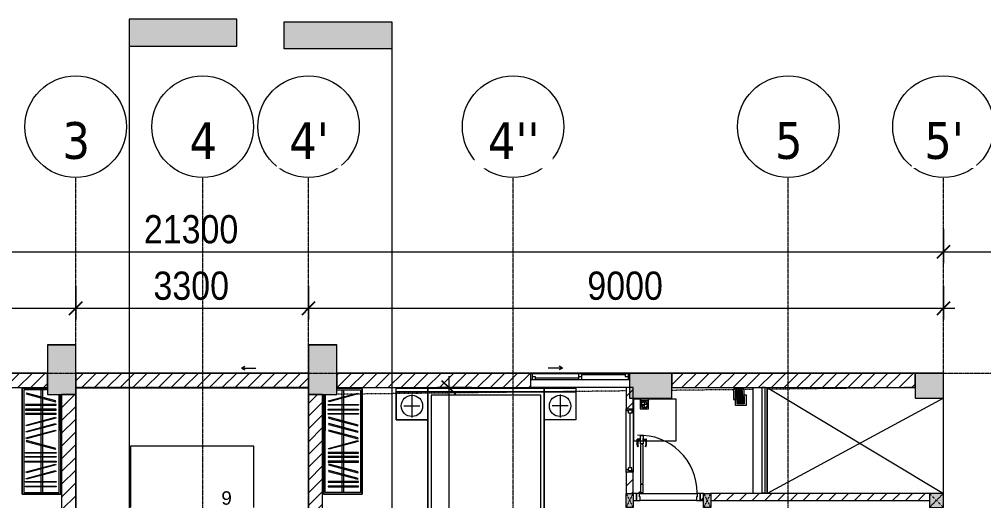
# Model space of a CAD drawing. Header units: millimetres. Extents: x 1591 to 239055, y -15958 to 83255.
# Drawn here: x 137732 to 151403, y 76433 to 83255 of the extents above; entities that cross this region are included whole.
import ezdxf

# ---------------------------------------------------------------- set-up
doc = ezdxf.new("R2010")
doc.units = ezdxf.units.MM
for name, pattern in [('Dash', [6, 3, -3]), ('Dash 1_8_', [6.35, 3.175, -3.175]), ('Dash Dot 3_16_', [7.9375, 4.7625, -1.5875, 0, -1.5875]), ('Grid Line', [22.225, 12.7, -3.175, 3.175, -3.175]), ('IMPORT-CENTER _2_', [40.64, 25.4, -5.08, 5.08, -5.08]), ('Overhead', [3.96875, 2.38125, -1.5875])]:
    doc.linetypes.add(name, pattern=pattern)
for name, color, linetype, lineweight in [('0-1', 250, 'Continuous', 5), ('A-ANNO-DIMS', 211, 'Continuous', 9), ('A-ANNO-DIMS-160', 211, 'Continuous', 9), ('A-AREA', 32, 'Dash 1_8_', 9), ('A-DETL-GENF-1', 9, 'Continuous', 9), ('A-DETL-THIN-1', 151, 'Continuous', 9), ('A-DOOR-1', 254, 'Continuous', 9), ('A-DOOR-2', 9, 'Continuous', 9), ('A-FLOR-1', 7, 'Continuous', 9), ('A-FLOR-2', 9, 'Continuous', 9), ('A-FLOR-HRAL-1', 254, 'Continuous', 9), ('A-FLOR-HRAL-2', 9, 'Continuous', 9), ('A-GLAZ', 151, 'Continuous', 9), ('A-GLAZ-1', 254, 'Continuous', 9), ('A-GLAZ-2', 9, 'Continuous', 9), ('A-WALL-1', 253, 'Continuous', 18), ('A-WALL-2', 9, 'Continuous', 9), ('A-WALL-3', 113, 'Continuous', 18), ('A-WALL-PATT-1', 10, 'Continuous', 9), ('A-WALL-PATT-2', 111, 'Continuous', 9), ('G-ANNO-SYMB', 111, 'Continuous', 9), ('G-ANNO-SYMB-1', 111, 'Dash Dot 3_16_', 18), ('G-IMPT', 8, 'Continuous', 9), ('G-IMPT-1', 254, 'Continuous', 9), ('G-IMPT-2', 8, 'IMPORT-CENTER _2_', 9), ('I-FURN-1', 254, 'Continuous', 9), ('M-EQPM', 50, 'Continuous', 9), ('M-EQPM-1', 254, 'Continuous', 9), ('S-COLS', 52, 'Continuous', 9), ('S-COLS-1', 52, 'Continuous', 5), ('S-COLS-2', 250, 'Continuous', 18), ('S-COLS-3', 254, 'Continuous', 9), ('S-COLS-4', 253, 'Continuous', 18), ('S-COLS-5', 52, 'Continuous', 18), ('S-COLS-HDLN', 52, 'Dash', 9), ('S-COLS-HDLN-1', 9, 'Dash', 9), ('S-GRID-1', 1, 'Grid Line', 9), ('S-GRID-IDEN', 1, 'Continuous', 9), ('S-STRS', 31, 'Continuous', 9), ('S-STRS-ANNO', 31, 'Continuous', 9), ('S-STRS-MBND', 31, 'Overhead', 9)]:
    doc.layers.add(name, color=color, linetype=linetype, lineweight=lineweight)
doc.styles.add('Arial_1', font='arial_0.ttf', dxfattribs={"height": 190.496})
doc.styles.add('Tahoma_B', font='tahomabd_0.ttf', dxfattribs={"height": 520})
doc.styles.add('UTM Avo', font='UTM Avo.ttf', dxfattribs={"width": 0.9, "height": 400})
doc.dimstyles.new('1_Dim_chi_tiet_2_5', dxfattribs={"dimscale": 304.8, "dimtxt": 399.720379, "dimasz": 0.629921, "dimexe": 0.524934, "dimexo": 0.0625, "dimgap": 0.052493, "dimtad": 1, "dimdec": 0, "dimrnd": 5, "dimzin": 0, "dimdsep": 46, "dimtxsty": 'UTM Avo', "dimblk1": 'OBLIQUE', "dimblk2": 'OBLIQUE', "dimsah": 1, "dimcen": 0.09, "dimdle": 0.524934, "dimazin": 0, "dimtfac": 1, "dimtdec": 4, "dimtix": 1, "dimtmove": 0, "dimatfit": 3, "dimfxl": 1.049869, "dimfxlon": 1, "dimtvp": 1, "dimtolj": 1, "dimtzin": 0, "dimarcsym": 2})
pattern_1 = [(45, (0, 0), (-90.50967, 90.50967), [])]
pattern_2 = [(45, (95879.7, 0), (-90.50967, 90.50967), [])]

# ---------------------------------------------------------------- blocks, each defined once
blk = doc.blocks.new('NCV_TKTC_KET CAU_rvt-1-TKCS_MB TẦNG 6-8')
at = {"layer": 'S-COLS-1'}
for points in [[(42653, 77937), (42653, 78637), (42253, 78637), (42253, 77937)], [(46353, 77937), (46353, 78637), (45953, 78637), (45953, 77937)], [(50502, 77887), (51102, 77887), (51102, 78237), (50502, 78237), (50502, 78037)], [(54953, 77887), (54953, 78237), (54553, 78237), (54553, 77887)]]:
    blk.add_hatch(color=256, dxfattribs=at).paths.add_polyline_path(points)
at = {"layer": 'A-FLOR-1'}
for p, q in [((42653, 78033), (45953, 78033)), ((52453, 76537), (52453, 78037))]:
    blk.add_line(p, q, dxfattribs=at)
at = {"layer": 'S-COLS-2'}
for p, q in [((42653, 78637), (42253, 78637)), ((42253, 78637), (42253, 77937)), ((42653, 77937), (42653, 78637)), ((46353, 78637), (45953, 78637)), ((45953, 78637), (45953, 77937)), ((46353, 77937), (46353, 78637)), ((51102, 78237), (50502, 78237)), ((51102, 77887), (51102, 78237)), ((54553, 78237), (54553, 77887)), ((54953, 78237), (54553, 78237)), ((54953, 77887), (54953, 78237)), ((42253, 77937), (42653, 77937)), ((45953, 77937), (46353, 77937)), ((50502, 78037), (50502, 77887)), ((50502, 77887), (51102, 77887)), ((54553, 77887), (54953, 77887))]:
    blk.add_line(p, q, dxfattribs=at)
blk = doc.blocks.new('TU QUAN AO-SUITE ROOM_3 - TU QUAN AO-SUITE ROOM_3-V82-TKCS_MB TẦNG 6-8')
at = {"layer": 'I-FURN-1'}
for p, q in [((-550, 1500), (0, 1500)), ((-550, 90), (-550, 1500)), ((0, 1500), (-550, 1500)), ((-550, 1500), (-550, 90)), ((-24, 1476), (-526, 1476)), ((-526, 1476), (-526, 600)), ((-526, 1476), (-526, 90)), ((-480, 1387), (-480, 1399)), ((-480, 1399), (-50, 1399)), ((-480, 1387), (-480, 1399)), ((-50, 1387), (-480, 1387)), ((-287, 576), (-287, 1476)), ((-263, 576), (-263, 1476)), ((-50, 1399), (-50, 1387)), ((-24, 24), (-24, 1476)), ((0, 1500), (0, 0)), ((0, 0), (0, 1500)), ((-480, 1320), (-480, 1332)), ((-480, 1332), (-50, 1332)), ((-480, 1320), (-480, 1332)), ((-50, 1320), (-480, 1320)), ((-478, 1178), (-61, 1290)), ((-58, 1278), (-475, 1167)), ((-61, 1290), (-58, 1278)), ((-50, 1332), (-50, 1320)), ((-478, 1087), (-61, 1199)), ((-475, 1167), (-478, 1178)), ((-58, 1187), (-475, 1075)), ((-61, 1199), (-58, 1187)), ((-480, 1035), (-480, 1047)), ((-480, 1047), (-50, 1047)), ((-480, 1035), (-480, 1047)), ((-50, 1035), (-480, 1035)), ((-480, 966), (-480, 978)), ((-480, 978), (-50, 978)), ((-480, 966), (-480, 978)), ((-50, 966), (-480, 966)), ((-475, 1075), (-478, 1087)), ((-50, 1047), (-50, 1035)), ((-50, 978), (-50, 966)), ((-480, 909), (-480, 921)), ((-480, 921), (-50, 921)), ((-480, 909), (-480, 921)), ((-50, 909), (-480, 909)), ((-475, 865), (-478, 854)), ((-478, 854), (-61, 742)), ((-58, 754), (-475, 865)), ((-50, 921), (-50, 909)), ((-478, 603), (-61, 715)), ((-58, 703), (-475, 592)), ((-61, 742), (-58, 754)), ((-61, 715), (-58, 703)), ((-550, 90), (-550, 576)), ((-526, 90), (-526, 600)), ((-478, 512), (-61, 624)), ((-475, 592), (-478, 603)), ((-58, 612), (-475, 500)), ((-287, 24), (-287, 576)), ((-263, 24), (-263, 576)), ((-61, 624), (-58, 612)), ((-478, 423), (-61, 535)), ((-475, 500), (-478, 512)), ((-475, 412), (-478, 423)), ((-58, 523), (-475, 412)), ((-61, 535), (-58, 523)), ((-480, 368), (-480, 356)), ((-50, 368), (-480, 368)), ((-480, 356), (-50, 356)), ((-480, 311), (-480, 299)), ((-50, 311), (-480, 311)), ((-480, 299), (-50, 299)), ((-50, 356), (-50, 368)), ((-50, 299), (-50, 311)), ((-480, 242), (-480, 230)), ((-50, 242), (-480, 242)), ((-480, 230), (-50, 230)), ((-475, 193), (-478, 181)), ((-478, 181), (-61, 69)), ((-58, 81), (-475, 193)), ((-50, 230), (-50, 242)), ((-360, 24), (-24, 24)), ((-61, 69), (-58, 81)), ((0, 0), (-360, 0)), ((-360, 0), (0, 0))]:
    blk.add_line(p, q, dxfattribs=at)
blk = doc.blocks.new('M_Fixed - 900 x 1400-901191-TKCS_MB TẦNG 6-8')
at = {"layer": 'A-GLAZ-2'}
for p, q in [((-450, 37), (-418, 37)), ((-431, -63), (-431, 0)), ((-431, 0), (-387, 0)), ((-418, 0), (-418, 37)), ((-387, -44), (-387, 0)), ((387, 0), (431, 0)), ((387, -44), (387, 0)), ((418, 0), (418, 37)), ((450, 37), (418, 37)), ((431, -63), (431, 0)), ((-450, -63), (-431, -63)), ((-431, -44), (-387, -44)), ((-387, -22), (387, -22)), ((431, -44), (387, -44)), ((449, -63), (431, -63))]:
    blk.add_line(p, q, dxfattribs=at)
blk = doc.blocks.new('MAY GIAT - MAY GIAT_dwg-348053-TKCS_MB TẦNG 6-8')
at = {"layer": 'G-IMPT-1', "flags": 128}
blk.add_lwpolyline([(5, 597), (5, 2), (605, 2), (605, 597)], close=True, dxfattribs=at)
blk = doc.blocks.new('MAY GIAT - MAY GIAT-401071-TKCS_MB TẦNG 6-8')
at = {"layer": 'I-FURN-1'}
for p, q in [((5, -2), (605, -2)), ((5, -597), (5, -2)), ((605, -2), (605, -597)), ((605, -597), (5, -597))]:
    blk.add_line(p, q, dxfattribs=at)
at = {"extrusion": (0, 0, -1), "zscale": -1, "rotation": 180}
blk.add_blockref('MAY GIAT - MAY GIAT_dwg-348053-TKCS_MB TẦNG 6-8', (0, 0), dxfattribs=at)
blk = doc.blocks.new('THU NUOC - THU NUOC-461820-TKCS_MB TẦNG 6-8')
at = {"layer": 'M-EQPM-1'}
for p, q in [((-66, 71), (-66, -79)), ((84, 71), (-66, 71)), ((59, 46), (-41, 46)), ((-41, 46), (-41, -54)), ((-23, 11), (41, 11)), ((41, 5), (-23, 5)), ((-11, 23), (28, 23)), ((28, 17), (-11, 17)), ((-1, 36), (19, 36)), ((19, 30), (-1, 30)), ((59, -54), (59, 46)), ((84, -79), (84, 71)), ((-66, -79), (84, -79)), ((-41, -54), (59, -54)), ((-23, -1), (1, -1)), ((1, -7), (-23, -7)), ((-23, -14), (41, -14)), ((41, -20), (-23, -20)), ((-11, -26), (28, -26)), ((28, -32), (-11, -32)), ((-1, -38), (19, -38)), ((19, -44), (-1, -44)), ((1, -1), (1, -7)), ((17, -1), (41, -1)), ((17, -7), (17, -1)), ((41, -7), (17, -7))]:
    blk.add_line(p, q, dxfattribs=at)
for centre, radius, start, end in [((9, -4), 45, 0, 180), ((9, -4), 45, 0, 180), ((-23, 8), 3, 90, 270), ((-11, 20), 3, 90, 270), ((-1, 33), 3, 90, 270), ((19, 33), 3, 270, 90), ((28, 20), 3, 270, 90), ((41, 8), 3, 270, 90), ((9, -4), 45, 180, 360), ((9, -4), 45, 180, 360), ((-23, -4), 3, 90, 270), ((-23, -17), 3, 90, 270), ((-11, -29), 3, 90, 270), ((-1, -41), 3, 90, 270), ((19, -41), 3, 270, 90), ((28, -29), 3, 270, 90), ((41, -4), 3, 270, 90), ((41, -17), 3, 270, 90)]:
    blk.add_arc(centre, radius, start, end, dxfattribs=at)
blk = doc.blocks.new('Railing - 50 x 10mm-901205-TKCS_MB TẦNG 6-8')
at = {"layer": 'A-FLOR-HRAL-2'}
for p, q in [((25, 5), (-25, 5)), ((-25, 5), (-25, -5)), ((25, -5), (25, 5)), ((-25, -5), (25, -5))]:
    blk.add_line(p, q, dxfattribs=at)
blk = doc.blocks.new('Railing - Railing-951451-TKCS_MB TẦNG 6-8')
at = {"layer": 'A-FLOR-HRAL-2'}
for p, q in [((29469, 68771), (29469, 67286)), ((29519, 67286), (29519, 68771))]:
    blk.add_line(p, q, dxfattribs=at)
at = {"extrusion": (0, 0, -1), "zscale": -1}
for p in [(-29494, 68776), (-29494, 67281)]:
    blk.add_blockref('Railing - 50 x 10mm-901205-TKCS_MB TẦNG 6-8', p, dxfattribs=at)
blk = doc.blocks.new('G1_SOF - BO TRU - 100x200-746114-TKCS_MB TẦNG 6-8')
at = {"layer": 'S-COLS'}
blk.add_hatch(color=256, dxfattribs=at).paths.add_polyline_path([(50, -100), (50, 100), (-50, 100), (-50, -100)])
at = {"layer": 'S-COLS-4'}
for p, q in [((-50, 100), (50, 100)), ((-50, -100), (-50, 100)), ((50, 100), (50, -100)), ((50, -100), (-50, -100))]:
    blk.add_line(p, q, dxfattribs=at)
at = {"layer": 'S-COLS-HDLN-1'}
for p, q in [((50, -100), (-50, 100)), ((-50, -100), (50, 100))]:
    blk.add_line(p, q, dxfattribs=at)
blk = doc.blocks.new('DOOR_CW_01 CANH MO-PANEL KINH - DIG_01-900x2200-CỬA NHÔM KÍNH-901226-TKCS_MB TẦNG 6-8')
at = {"layer": 'A-DETL-GENF-1'}
for p, q in [((-399, 820), (-438, 820)), ((-399, 832), (-397, 832)), ((-399, 792), (-399, 832)), ((-397, 872), (-357, 872)), ((-397, 752), (-397, 872)), ((-397, 792), (-397, 832)), ((-357, 872), (-357, 752)), ((-357, 792), (-357, 832)), ((-355, 832), (-357, 832)), ((-355, 792), (-355, 832)), ((-355, 820), (-316, 820)), ((-442, 737), (-442, 816)), ((-434, 800), (-434, 737)), ((-434, 711), (-427, 716)), ((-399, 804), (-430, 804)), ((-397, 792), (-399, 792)), ((-357, 752), (-397, 752)), ((-397, 738), (-391, 738)), ((-397, 738), (-397, 196)), ((-363, 752), (-391, 752)), ((-391, 752), (-391, 738)), ((-363, 738), (-363, 752)), ((-357, 738), (-363, 738)), ((-357, 792), (-355, 792)), ((-357, 196), (-357, 738)), ((-355, 804), (-324, 804)), ((-320, 711), (-327, 716)), ((-320, 800), (-320, 737)), ((-312, 737), (-312, 816)), ((-397, 196), (-391, 196)), ((-357, 182), (-397, 182)), ((-397, 182), (-397, 62)), ((-391, 196), (-391, 182)), ((-391, 182), (-363, 182)), ((-357, 196), (-363, 196)), ((-363, 182), (-363, 196)), ((-357, 62), (-357, 182)), ((-397, 62), (-357, 62))]:
    blk.add_line(p, q, dxfattribs=at)
blk.add_circle((-407, 60), 10, dxfattribs=at)
for centre, radius, start, end in [((-438, 816), 4, 90, 180), ((-407, 60), 814, 360, 92), ((-316, 816), 4, 0, 90), ((-397, 737), 45, 180, 215), ((-430, 800), 4, 90, 180), ((-397, 737), 37, 180, 215), ((-357, 737), 37, 325, 0), ((-324, 800), 4, 360, 90), ((-357, 737), 45, 325, 0)]:
    blk.add_arc(centre, radius, start, end, dxfattribs=at)
at = {"layer": 'A-DOOR-2'}
for p, q in [((-410, 50), (-450, 50)), ((-450, 50), (-450, -50)), ((-410, 0), (-410, 50)), ((-400, 0), (-410, 0)), ((-407, 50), (-382, 50)), ((-400, -50), (-400, 0)), ((410, 0), (400, 0)), ((400, 0), (400, -50)), ((450, 50), (410, 50)), ((410, 50), (410, 0)), ((450, -50), (450, 50)), ((-450, -50), (-400, -50)), ((400, -50), (450, -50))]:
    blk.add_line(p, q, dxfattribs=at)
blk = doc.blocks.new('GIUONG NGU-2TAB-1600x2000 - GIUONG NGU-2TAB-1600x2000-901192-TKCS_MB TẦNG 6-8')
at = {"layer": 'I-FURN-1'}
for p, q in [((458, 50), (458, 1939)), ((458, 1939), (458, 50)), ((508, 1939), (508, 100)), ((570, 2050), (1997, 2050)), ((1997, 2050), (570, 2050)), ((1997, 2000), (570, 2000)), ((2058, 100), (2058, 1939)), ((2108, 1939), (2108, 50)), ((2108, 50), (2108, 1939)), ((8, 50), (8, 450)), ((8, 450), (458, 450)), ((8, 450), (458, 450)), ((8, 50), (8, 450)), ((233, 87), (233, 413)), ((458, 450), (458, 50)), ((458, 450), (458, 50)), ((2108, 50), (2108, 450)), ((2108, 450), (2558, 450)), ((2108, 450), (2108, 50)), ((2558, 450), (2108, 450)), ((2333, 87), (2333, 413)), ((2558, 450), (2558, 50)), ((2558, 50), (2558, 450)), ((120, 250), (347, 250)), ((2446, 250), (2220, 250)), ((458, 50), (8, 50)), ((8, 0), (8, 50)), ((8, 50), (458, 50)), ((458, 50), (8, 50)), ((458, 0), (8, 0)), ((2108, 50), (458, 50)), ((458, 50), (458, 0)), ((458, 0), (458, 50)), ((458, 50), (2108, 50)), ((458, 50), (2108, 50)), ((2108, 0), (458, 0)), ((458, 0), (2108, 0)), ((508, 100), (2058, 100)), ((2558, 50), (2108, 50)), ((2108, 50), (2558, 50)), ((2108, 0), (2108, 50)), ((2108, 50), (2108, 0)), ((2108, 50), (2558, 50)), ((2558, 0), (2108, 0)), ((2558, 50), (2558, 0))]:
    blk.add_line(p, q, dxfattribs=at)
for centre in [(233, 250), (2333, 250)]:
    blk.add_circle(centre, 151, dxfattribs=at)
for centre, radius, start, end in [((570, 1939), 111, 90, 180), ((570, 1939), 111, 90, 180), ((570, 1939), 61.1, 90, 180), ((1997, 1939), 111, 0, 90), ((1997, 1939), 111, 360, 90), ((1997, 1939), 61.1, 360, 90)]:
    blk.add_arc(centre, radius, start, end, dxfattribs=at)
blk = doc.blocks.new('TU QUAN AO-SUITE ROOM_3 - TU QUAN AO-SUITE ROOM_3-V86-TKCS_MB TẦNG 6-8')
at = {"layer": 'I-FURN-1'}
for p, q in [((0, 0), (-360, 0)), ((-360, 0), (0, 0)), ((0, -1500), (0, 0)), ((0, 0), (0, -1500)), ((-550, -90), (-550, -1500)), ((-550, -1500), (-550, -90)), ((-550, -90), (-550, -576)), ((-526, -1476), (-526, -90)), ((-526, -90), (-526, -600)), ((-478, -181), (-61, -69)), ((-58, -81), (-475, -193)), ((-360, -24), (-24, -24)), ((-287, -24), (-287, -576)), ((-263, -24), (-263, -576)), ((-61, -69), (-58, -81)), ((-24, -24), (-24, -1476)), ((-480, -230), (-50, -230)), ((-480, -242), (-480, -230)), ((-50, -242), (-480, -242)), ((-475, -193), (-478, -181)), ((-50, -230), (-50, -242)), ((-480, -299), (-50, -299)), ((-480, -311), (-480, -299)), ((-50, -311), (-480, -311)), ((-480, -356), (-50, -356)), ((-480, -368), (-480, -356)), ((-50, -368), (-480, -368)), ((-50, -299), (-50, -311)), ((-50, -356), (-50, -368)), ((-475, -412), (-478, -423)), ((-478, -423), (-61, -535)), ((-475, -500), (-478, -512)), ((-478, -512), (-61, -624)), ((-58, -523), (-475, -412)), ((-58, -612), (-475, -500)), ((-61, -535), (-58, -523)), ((-526, -1476), (-526, -600)), ((-475, -592), (-478, -603)), ((-478, -603), (-61, -715)), ((-58, -703), (-475, -592)), ((-287, -576), (-287, -1476)), ((-263, -576), (-263, -1476)), ((-61, -624), (-58, -612)), ((-478, -854), (-61, -742)), ((-58, -754), (-475, -865)), ((-61, -715), (-58, -703)), ((-61, -742), (-58, -754)), ((-480, -909), (-480, -921)), ((-480, -909), (-480, -921)), ((-50, -909), (-480, -909)), ((-480, -921), (-50, -921)), ((-475, -865), (-478, -854)), ((-50, -921), (-50, -909)), ((-480, -966), (-480, -978)), ((-480, -966), (-480, -978)), ((-50, -966), (-480, -966)), ((-480, -978), (-50, -978)), ((-480, -1035), (-480, -1047)), ((-480, -1035), (-480, -1047)), ((-50, -1035), (-480, -1035)), ((-480, -1047), (-50, -1047)), ((-475, -1075), (-478, -1087)), ((-478, -1087), (-61, -1199)), ((-58, -1187), (-475, -1075)), ((-50, -978), (-50, -966)), ((-50, -1047), (-50, -1035)), ((-475, -1167), (-478, -1178)), ((-478, -1178), (-61, -1290)), ((-58, -1278), (-475, -1167)), ((-61, -1199), (-58, -1187)), ((-480, -1320), (-480, -1332)), ((-480, -1320), (-480, -1332)), ((-50, -1320), (-480, -1320)), ((-480, -1332), (-50, -1332)), ((-61, -1290), (-58, -1278)), ((-50, -1332), (-50, -1320)), ((-550, -1500), (0, -1500)), ((0, -1500), (-550, -1500)), ((-24, -1476), (-526, -1476)), ((-480, -1387), (-480, -1399)), ((-480, -1387), (-480, -1399)), ((-50, -1387), (-480, -1387)), ((-480, -1399), (-50, -1399)), ((-50, -1399), (-50, -1387))]:
    blk.add_line(p, q, dxfattribs=at)
blk = doc.blocks.new('NCV_TKTC_TANG 6 - 8_rvt-2-TKCS_MB TẦNG 6-8')
at = {"layer": 'A-WALL-PATT-1'}
h = blk.add_hatch(dxfattribs=at)
h.set_pattern_fill('FP_1', color=256, style=0, pattern_type=2)
h.set_pattern_definition(pattern_1)
h.paths.add_polyline_path([(50553, 76537), (50553, 76837), (50453, 76837), (50453, 76537)])
h.paths.add_polyline_path([(50502, 77737), (50553, 77737), (50553, 78037), (50453, 78037), (50453, 77737)])
h = blk.add_hatch(dxfattribs=at)
h.set_pattern_fill('FP_1', color=256, style=0, pattern_type=2)
h.set_pattern_definition(pattern_1)
h.paths.add_polyline_path([(50553, 76437), (50603, 76437), (50603, 76537), (50553, 76537), (50553, 76529)])
h.paths.add_polyline_path([(51553, 76437), (51553, 76537), (51503, 76537), (51503, 76437)])
h = blk.add_hatch(dxfattribs=at)
h.set_pattern_fill('FP_1', color=256, style=0, pattern_type=2)
h.set_pattern_definition(pattern_1)
h.paths.add_polyline_path([(51653, 76437), (54753, 76437), (54753, 76537), (51653, 76537), (51653, 76529)])
at = {"layer": 'A-FLOR-2'}
blk.add_line((51453, 76437), (50653, 76437), dxfattribs=at)
at = {"layer": 'A-WALL-1'}
for p, q in [((50453, 78037), (50453, 77737)), ((50553, 78037), (50502, 78037)), ((50553, 77737), (50553, 78037)), ((50453, 77737), (50553, 77737)), ((50553, 76837), (50453, 76837)), ((50453, 76837), (50453, 76537)), ((50553, 76537), (50553, 76837)), ((50603, 76537), (50553, 76537)), ((50553, 76437), (50603, 76437)), ((50603, 76437), (50603, 76537)), ((51553, 76537), (51503, 76537)), ((51503, 76537), (51503, 76437)), ((51503, 76437), (51553, 76437)), ((52378, 76537), (51653, 76537)), ((51653, 76437), (54753, 76437)), ((54753, 76537), (52428, 76537))]:
    blk.add_line(p, q, dxfattribs=at)
at = {"layer": 'A-WALL-2'}
for p, q in [((52253, 76537), (52253, 78037)), ((52453, 78037), (52453, 76537)), ((50453, 76837), (50453, 77737)), ((50553, 77737), (50553, 76837)), ((50643, 76537), (51463, 76537)), ((51453, 76437), (50653, 76437))]:
    blk.add_line(p, q, dxfattribs=at)
at = {"layer": 'A-DOOR-1'}
blk.add_blockref('DOOR_CW_01 CANH MO-PANEL KINH - DIG_01-900x2200-CỬA NHÔM KÍNH-901226-TKCS_MB TẦNG 6-8', (51053, 76487), dxfattribs=at)
at = {"layer": 'A-FLOR-HRAL-1'}
blk.add_blockref('Railing - Railing-951451-TKCS_MB TẦNG 6-8', (22908, 9261), dxfattribs=at)
at = {"layer": 'A-GLAZ-1', "rotation": 90.00000000000092}
blk.add_blockref('M_Fixed - 900 x 1400-901191-TKCS_MB TẦNG 6-8', (50490, 77287), dxfattribs=at)
at = {"layer": 'I-FURN-1'}
for name, p, rotation in [('TU QUAN AO-SUITE ROOM_3 - TU QUAN AO-SUITE ROOM_3-V82-TKCS_MB TẦNG 6-8', (41893, 78027), 180), ('GIUONG NGU-2TAB-1600x2000 - GIUONG NGU-2TAB-1600x2000-901192-TKCS_MB TẦNG 6-8', (49751, 78027), 180), ('MAY GIAT - MAY GIAT-401071-TKCS_MB TẦNG 6-8', (50563, 77272), 90.00000000000098)]:
    blk.add_blockref(name, p, dxfattribs=dict(at, rotation=rotation))
blk.add_blockref('TU QUAN AO-SUITE ROOM_3 - TU QUAN AO-SUITE ROOM_3-V86-TKCS_MB TẦNG 6-8', (46713, 78027), dxfattribs=at)
at = {"layer": 'M-EQPM-1', "rotation": 180}
blk.add_blockref('THU NUOC - THU NUOC-461820-TKCS_MB TẦNG 6-8', (52061, 77936), dxfattribs=at)
at = {"layer": 'S-COLS-3', "rotation": 180}
for p in [(50503, 76437), (51603, 76437)]:
    blk.add_blockref('G1_SOF - BO TRU - 100x200-746114-TKCS_MB TẦNG 6-8', p, dxfattribs=at)
blk = doc.blocks.new('G1_SOF - BO TRU - 200x200-3056268-TKCS_MB TẦNG 6-8')
at = {"layer": 'S-COLS'}
blk.add_hatch(color=256, dxfattribs=at).paths.add_polyline_path([(100, -100), (100, 100), (-100, 100), (-100, -100)])
at = {"layer": 'S-COLS-5'}
for p, q in [((100, 100), (-100, 100)), ((-100, 100), (-100, -100)), ((100, -100), (100, 100)), ((-100, -100), (100, -100))]:
    blk.add_line(p, q, dxfattribs=at)
at = {"layer": 'S-COLS-HDLN'}
for p, q in [((100, 100), (-100, -100)), ((-100, 100), (100, -100))]:
    blk.add_line(p, q, dxfattribs=at)
blk = doc.blocks.new('TKTC_XREF_251221_MB TANG 2-7 - TKTC_XREF_260130_MB TANG 2-5_dwg_THU NUOC - THU NUOC-444531-TKCS_MB TẦNG 1-4746810-TKCS_MB TẦNG 6-8')
at = {"layer": 'G-IMPT'}
for p, q in [((-23, 11), (41, 11)), ((41, 5), (-23, 5)), ((-11, 23), (28, 23)), ((28, 17), (-11, 17)), ((-1, 36), (19, 36)), ((19, 30), (-1, 30)), ((-23, -14), (41, -14)), ((41, -20), (-23, -20)), ((-11, -26), (28, -26)), ((28, -32), (-11, -32)), ((-1, -38), (19, -38)), ((19, -44), (-1, -44))]:
    blk.add_line(p, q, dxfattribs=at)
at = {"layer": 'G-IMPT', "flags": 128}
for points in [[(84, -79), (84, 71), (-66, 71), (-66, -79)], [(59, -54), (59, 46), (-41, 46), (-41, -54)]]:
    blk.add_lwpolyline(points, close=True, dxfattribs=at)
for points in [[(-23, -1), (1, -1), (1, -7), (-23, -7)], [(41, -7), (17, -7), (17, -1), (41, -1)]]:
    blk.add_lwpolyline(points, dxfattribs=at)
at = {"layer": 'G-IMPT'}
for centre, radius, start, end in [((9, -4), 45, 360, 180), ((9, -4), 45, 360, 180), ((-23, 8), 3, 90, 270), ((-11, 20), 3, 90, 270), ((-1, 33), 3, 90, 270), ((19, 33), 3, 270, 90), ((28, 20), 3, 270, 90), ((41, 8), 3, 270, 90), ((9, -4), 45, 180, 360), ((9, -4), 45, 180, 360), ((-23, -4), 3, 90, 270), ((-23, -17), 3, 90, 270), ((-11, -29), 3, 90, 270), ((-1, -41), 3, 90, 270), ((19, -41), 3, 270, 90), ((28, -29), 3, 270, 90), ((41, -4), 3, 270, 90), ((41, -17), 3, 270, 90)]:
    blk.add_arc(centre, radius, start, end, dxfattribs=at)
blk = doc.blocks.new('TKTC_XREF_251221_MB TANG 2-7 - TKTC_XREF_260130_MB TANG 2-5_dwg_$cc-4746798-TKCS_MB TẦNG 6-8')
at = {"layer": 'G-IMPT-2'}
for p, q in [((-0.67, 0), (0.67, 0)), ((0, -0.67), (0, 0.67))]:
    blk.add_line(p, q, dxfattribs=at)
at = {"layer": 'M-EQPM'}
blk.add_circle((0, 0), 0.5, dxfattribs=at)
for centre, radius, start, end in [((0, 0), 0.5, 90, 270), ((0.19, 0.25), 0.313, 126.8699, 233.1301), ((-0.19, -0.25), 0.313, 306.8699, 53.1301)]:
    blk.add_arc(centre, radius, start, end, dxfattribs=at)
blk = doc.blocks.new('TKTC_XREF_251221_MB TANG 2-7 - TKTC_XREF_260130_MB TANG 2-5_dwg_CUM U_DN100-4746799-TKCS_MB TẦNG 6-8')
at = {"layer": 'G-IMPT'}
blk.add_hatch(color=256, dxfattribs=at).paths.add_polyline_path([(0, 61), (16, 59), (31, 53), (43, 43), (53, 31), (59, 16), (61, 0), (59, -16), (53, -30), (43, -43), (31, -53), (16, -59), (0, -61), (0, -57), (15, -55), (29, -49), (40, -40), (49, -28), (55, -15), (57, 0), (55, 15), (49, 29), (40, 40), (29, 49), (15, 55), (0, 57)])
for p, q in [((-79, 67), (-79, 63)), ((-77, 67), (-77, 63)), ((-75, 67), (-75, 63)), ((-73, 69), (-73, 61)), ((-67, 68), (-72, 68)), ((-67, 62), (-72, 62)), ((-65, 69), (0, 69)), ((-79, -63), (-79, -67)), ((-77, -63), (-77, -67)), ((-75, -63), (-75, -67)), ((-73, -61), (-73, -69)), ((-67, -62), (-72, -62)), ((-67, -68), (-72, -68)), ((-65, -69), (0, -69))]:
    blk.add_line(p, q, dxfattribs=at)
at = {"layer": 'G-IMPT', "flags": 128}
for points in [[(-73, 68), (-78, 68), (-78, 62), (-73, 62)], [(-72, 59), (-67, 59), (-67, 71), (-72, 71)], [(-67, 71), (-67, 73), (-65, 73), (-65, 57), (-67, 57), (-67, 59)], [(-65, 61), (0, 61), (0, 57)], [(-73, -62), (-78, -62), (-78, -68), (-73, -68)], [(-72, -71), (-67, -71), (-67, -59), (-72, -59)], [(-67, -59), (-67, -57), (-65, -57), (-65, -73), (-67, -73), (-67, -71)], [(-65, -61), (0, -61), (0, -57)]]:
    blk.add_lwpolyline(points, dxfattribs=at)
at = {"layer": 'G-IMPT'}
for centre, radius, start, end in [((-78, 67), 0.96, 90, 180), ((-78, 63), 0.96, 180, 270), ((-71, 69), 1.56, 112.6199, 247.3801), ((-68, 65), 4.8, 143.1301, 216.8699), ((-71, 61), 1.56, 112.6199, 247.3801), ((0, 0), 69, 270, 90), ((0, 0), 61, 270, 90), ((0, 0), 57, 270, 90), ((-78, -63), 0.96, 90, 180), ((-78, -67), 0.96, 180, 270), ((-71, -61), 1.56, 112.6199, 247.3801), ((-68, -65), 4.8, 143.1301, 216.8699), ((-71, -69), 1.56, 112.6199, 247.3801)]:
    blk.add_arc(centre, radius, start, end, dxfattribs=at)
blk = doc.blocks.new('TKTC_XREF_251221_MB TANG 2-7 - TKTC_XREF_251221_MB TANG 2-7-2039446-TKCS_MB TẦNG 6-8')
at = {"layer": 'M-EQPM'}
for p, q in [((8600, 61403), (8600, 61400)), ((9000, 61403), (8600, 61403)), ((9000, 61002), (9000, 61403)), ((12300, 61403), (12300, 61400)), ((12700, 61403), (12300, 61403)), ((12700, 61400), (12700, 61403)), ((8600, 61002), (0, 61002)), ((12300, 61002), (9000, 61002)), ((21300, 61002), (12700, 61002)), ((17000, 60650), (17000, 60610)), ((17000, 60610), (17120, 60610)), ((17000, 60610), (17000, 60500)), ((17120, 60610), (17000, 60610)), ((17120, 60610), (17120, 60650)), ((17120, 60500), (17120, 60610)), ((21300, 59300), (21300, 60650)), ((17000, 60500), (17120, 60500))]:
    blk.add_line(p, q, dxfattribs=at)
at = {"xscale": 90.00000000005122, "yscale": 90.00000000005122, "zscale": 90.00000000005122, "rotation": 90.37402677993775}
blk.add_blockref('TKTC_XREF_251221_MB TANG 2-7 - TKTC_XREF_260130_MB TANG 2-5_dwg_$cc-4746798-TKCS_MB TẦNG 6-8', (17061, 60557), dxfattribs=at)
at = {"extrusion": (0, 0, -1), "xscale": 0.7894736842105242, "yscale": 0.7894736842105242, "zscale": -0.7894736842105242, "rotation": 269.9999999984439}
blk.add_blockref('TKTC_XREF_251221_MB TANG 2-7 - TKTC_XREF_260130_MB TANG 2-5_dwg_CUM U_DN100-4746799-TKCS_MB TẦNG 6-8', (-17062, 60559), dxfattribs=at)
at = {"extrusion": (0, 0, -1), "zscale": -1}
blk.add_blockref('TKTC_XREF_251221_MB TANG 2-7 - TKTC_XREF_260130_MB TANG 2-5_dwg_THU NUOC - THU NUOC-444531-TKCS_MB TẦNG 1-4746810-TKCS_MB TẦNG 6-8', (-18435, 60625), dxfattribs=at)
blk = doc.blocks.new('1_FAMILY RVT - W01-WxH 1400x1400xmm-411185-TKCS_MB TẦNG 6-8')
at = {"layer": 'A-GLAZ'}
for p, q in [((-700, 103.81), (700, 103.81)), ((-700, -96.19), (-700, 103.81)), ((700, 103.81), (700, -96.19)), ((-700, -7.29), (-680.95, -7.29)), ((700, -96.19), (-700, -96.19)), ((-700, -96.19), (-636.5, -96.19)), ((-680.95, -7.29), (-22.225, -7.29)), ((-680.95, -96.19), (-680.95, -7.29)), ((-636.5, -51.74), (-680.95, -51.74)), ((-636.5, -96.19), (-636.5, -51.74)), ((-636.5, -73.965), (-22.225, -73.965)), ((-636.5, -96.19), (-22.225, -96.19)), ((-22.225, -7.29), (22.225, -7.29)), ((-22.225, -7.29), (-22.225, -96.19)), ((22.225, -51.74), (-22.225, -51.74)), ((-22.225, -96.19), (22.225, -96.19)), ((22.225, -7.29), (636.5, -7.29)), ((22.225, -96.19), (22.225, -7.29)), ((22.225, -29.515), (636.5, -29.515)), ((22.225, -96.19), (680.95, -96.19)), ((636.5, -7.29), (700, -7.29)), ((636.5, -51.74), (636.5, -7.29)), ((680.95, -51.74), (636.5, -51.74)), ((680.95, -96.19), (680.95, -7.29)), ((680.95, -96.19), (700, -96.19)), ((248.4, -172.39), (299.2, -146.99)), ((248.4, -172.39), (299.2, -197.79)), ((248.4, -172.39), (451.6, -172.39))]:
    blk.add_line(p, q, dxfattribs=at)
blk = doc.blocks.new('1_FAMILY RVT - W01-WxH 1000x3200-V176-TKCS_MB TẦNG 6-8')
at = {"layer": 'A-GLAZ'}
for q in [(749.2, 197.79), (749.2, 146.99), (901.6, 172.39)]:
    blk.add_line((698.4, 172.39), q, dxfattribs=at)
blk = doc.blocks.new('Grid - M_Grid Head - Circle-353313-TKCS_MB TẦNG 6-8')
at = {"layer": 'S-GRID-IDEN'}
blk.add_circle((0, 0), 4.5, dxfattribs=at)
blk = doc.blocks.new('Section - 3_32_ x 3_8_-4701953-TKCS_MB TẦNG 6-8')
at = {"layer": 'G-ANNO-SYMB'}
blk.add_hatch(color=256, dxfattribs=at).paths.add_polyline_path([(0, 9.525), (0, 0), (-2.38125, 0), (-2.38125, 9.525)])
for p, q in [((0, 9.525), (-2.38125, 9.525)), ((-2.38125, 9.525), (-2.38125, 0)), ((0, 0), (0, 9.525)), ((-2.38125, 0), (0, 0))]:
    blk.add_line(p, q, dxfattribs=at)
blk = doc.blocks.new('DIMBLOCK7-TKCS_MB TẦNG 6-8')
at = {"layer": 'A-ANNO-DIMS-160'}
for p, q in [((129532, 80280), (129532, 79800)), ((129532, 79960), (129532, 80280)), ((150832, 80280), (150832, 79800)), ((150832, 79960), (150832, 80280)), ((129372, 79960), (150992, 79960))]:
    blk.add_line(p, q, dxfattribs=at)
at = {"layer": 'A-ANNO-DIMS-160', "lineweight": 25}
for p, q in [((129532, 79960), (129628, 80056)), ((150832, 79960), (150928, 80056)), ((129532, 79960), (129436, 79864)), ((150832, 79960), (150736, 79864))]:
    blk.add_line(p, q, dxfattribs=at)
at = {"layer": 'A-ANNO-DIMS-160', "color": 0, "insert": (139498, 80480), "char_height": 400, "width": 1643.29, "attachment_point": 1, "line_spacing_factor": 1.110334, "style": 'UTM Avo'}
blk.add_mtext('21300', dxfattribs=at)
blk = doc.blocks.new('_Oblique')
at = {"color": 0, "linetype": 'ByBlock', "lineweight": -2}
blk.add_line((-0.5, -0.5), (0.5, 0.5), dxfattribs=at)
blk = doc.blocks.new('DIMBLOCK9-TKCS_MB TẦNG 6-8')
at = {"layer": 'A-ANNO-DIMS-160'}
for p, q in [((134732, 79480), (134732, 79000)), ((134732, 79160), (134732, 79480)), ((138532, 79480), (138532, 79000)), ((138532, 79160), (138532, 79480)), ((134732, 79160), (138532, 79160))]:
    blk.add_line(p, q, dxfattribs=at)
at = {"layer": 'A-ANNO-DIMS-160', "lineweight": 25}
for p, q in [((134732, 79160), (134636, 79064)), ((134732, 79160), (134828, 79256)), ((138532, 79160), (138436, 79064)), ((138532, 79160), (138628, 79256))]:
    blk.add_line(p, q, dxfattribs=at)
at = {"layer": 'A-ANNO-DIMS-160', "color": 0, "insert": (136084, 79680), "char_height": 400, "width": 1314.64, "attachment_point": 1, "line_spacing_factor": 1.110334, "style": 'UTM Avo'}
blk.add_mtext('3800', dxfattribs=at)
blk = doc.blocks.new('DIMBLOCK10-TKCS_MB TẦNG 6-8')
at = {"layer": 'A-ANNO-DIMS-160'}
for p, q in [((138532, 79480), (138532, 79000)), ((138532, 79160), (138532, 79480)), ((141832, 79480), (141832, 79000)), ((141832, 79160), (141832, 79480)), ((138532, 79160), (141832, 79160))]:
    blk.add_line(p, q, dxfattribs=at)
at = {"layer": 'A-ANNO-DIMS-160', "lineweight": 25}
for p, q in [((138532, 79160), (138436, 79064)), ((138532, 79160), (138628, 79256)), ((141832, 79160), (141736, 79064)), ((141832, 79160), (141928, 79256))]:
    blk.add_line(p, q, dxfattribs=at)
at = {"layer": 'A-ANNO-DIMS-160', "color": 0, "insert": (139634, 79680), "char_height": 400, "width": 1314.64, "attachment_point": 1, "line_spacing_factor": 1.110334, "style": 'UTM Avo'}
blk.add_mtext('3300', dxfattribs=at)
blk = doc.blocks.new('DIMBLOCK11-TKCS_MB TẦNG 6-8')
at = {"layer": 'A-ANNO-DIMS-160'}
for p, q in [((141832, 79480), (141832, 79000)), ((141832, 79160), (141832, 79480)), ((150832, 79480), (150832, 79000)), ((150832, 79160), (150832, 79480)), ((141832, 79160), (150992, 79160))]:
    blk.add_line(p, q, dxfattribs=at)
at = {"layer": 'A-ANNO-DIMS-160', "lineweight": 25}
for p, q in [((141832, 79160), (141736, 79064)), ((141832, 79160), (141928, 79256)), ((150832, 79160), (150736, 79064)), ((150832, 79160), (150928, 79256))]:
    blk.add_line(p, q, dxfattribs=at)
at = {"layer": 'A-ANNO-DIMS-160', "color": 0, "insert": (145784, 79680), "char_height": 400, "width": 1314.64, "attachment_point": 1, "line_spacing_factor": 1.110334, "style": 'UTM Avo'}
blk.add_mtext('9000', dxfattribs=at)
blk = doc.blocks.new('DIMBLOCK15-TKCS_MB TẦNG 6-8')
at = {"layer": 'A-ANNO-DIMS-160'}
for p, q in [((150832, 80280), (150832, 79800)), ((150832, 79960), (150832, 80280)), ((201832, 80280), (201832, 79800)), ((201832, 79960), (201832, 80280)), ((150672, 79960), (201992, 79960))]:
    blk.add_line(p, q, dxfattribs=at)
at = {"layer": 'A-ANNO-DIMS-160', "lineweight": 25}
for p, q in [((150832, 79960), (150928, 80056)), ((201832, 79960), (201928, 80056)), ((150832, 79960), (150736, 79864)), ((201832, 79960), (201736, 79864))]:
    blk.add_line(p, q, dxfattribs=at)
at = {"layer": 'A-ANNO-DIMS-160', "color": 0, "insert": (175648, 80480), "char_height": 400, "width": 1643.29, "attachment_point": 1, "line_spacing_factor": 1.110334, "style": 'UTM Avo'}
blk.add_mtext('51000', dxfattribs=at)
blk = doc.blocks.new('DIMBLOCK98-TKCS_MB TẦNG 6-8')
at = {"layer": 'A-ANNO-DIMS-160'}
for p, q in [((143820, 78197), (143820, 69877)), ((144140, 78037), (143660, 78037)), ((143820, 78037), (144140, 78037)), ((144140, 70037), (143660, 70037)), ((143820, 70037), (144140, 70037))]:
    blk.add_line(p, q, dxfattribs=at)
at = {"layer": 'A-ANNO-DIMS-160', "lineweight": 25}
for p, q in [((143820, 78037), (143724, 78133)), ((143820, 78037), (143916, 77941)), ((143820, 70037), (143724, 70133)), ((143820, 70037), (143916, 69941))]:
    blk.add_line(p, q, dxfattribs=at)
at = {"layer": 'A-ANNO-DIMS-160', "color": 0, "insert": (143301, 73489), "char_height": 400, "width": 1314.64, "attachment_point": 1, "rotation": 90, "line_spacing_factor": 1.110334, "style": 'UTM Avo'}
blk.add_mtext('8000', dxfattribs=at)

msp = doc.modelspace()

# ---------------------------------------------------------------- hatches: boundary and pattern name
at = {"layer": 'A-WALL-PATT-2'}
h = msp.add_hatch(dxfattribs=at)
h.set_pattern_fill('FP_1', color=256, style=0, pattern_type=2)
h.set_pattern_definition(pattern_2)
h.paths.add_polyline_path([(135882.3, 78036.9), (138132.3, 78036.9), (138132.3, 78236.9), (135882.3, 78236.9)])
h = msp.add_hatch(dxfattribs=at)
h.set_pattern_fill('FP_1', color=256, style=0, pattern_type=2)
h.set_pattern_definition(pattern_2)
h.paths.add_polyline_path([(141832.3, 78036.9), (141832.3, 78236.9), (138532.3, 78236.9), (138532.3, 78036.9)])
h = msp.add_hatch(dxfattribs=at)
h.set_pattern_fill('FP_1', color=256, style=0, pattern_type=2)
h.set_pattern_definition(pattern_2)
h.paths.add_polyline_path([(142232.3, 78036.9), (144982.2, 78036.9), (144982.2, 78236.9), (142232.3, 78236.9)])
h = msp.add_hatch(dxfattribs=at)
h.set_pattern_fill('FP_1', color=256, style=0, pattern_type=2)
h.set_pattern_definition(pattern_2)
h.paths.add_polyline_path([(150381.5, 78036.9), (150432.3, 78036.9), (150432.3, 78236.9), (146982.2, 78236.9), (146982.2, 78036.9), (148257.3, 78036.9), (148257.3, 78041.9), (148307.3, 78041.9), (148307.3, 78036.9), (148769.5, 78036.9)])
h = msp.add_hatch(dxfattribs=at)
h.set_pattern_fill('FP_1', color=256, style=0, pattern_type=2)
h.set_pattern_definition(pattern_2)
h.paths.add_polyline_path([(138532.3, 74516.9), (138532.3, 77936.9), (138332.3, 77936.9), (138332.3, 74516.9)])
h = msp.add_hatch(dxfattribs=at)
h.set_pattern_fill('FP_1', color=256, style=0, pattern_type=2)
h.set_pattern_definition(pattern_2)
h.paths.add_polyline_path([(141832.3, 74516.9), (142032.3, 74516.9), (142032.3, 77936.9), (141832.3, 77936.9), (141832.3, 74941.6)])

# ---------------------------------------------------------------- linework, layer by layer
at = {"layer": 'A-AREA'}
for p, q in [((142592.3, 77944.7), (142232.3, 77940.5)), ((143072.5, 77950.4), (142592.3, 77944.7)), ((145622.2, 77980.3), (143072.5, 77950.4)), ((146332.3, 77988.7), (145622.2, 77980.3)), ((148132.3, 78009.9), (146982.2, 77996.3)), ((150432.3, 78036.9), (148332.3, 78012.2))]:
    msp.add_line(p, q, dxfattribs=at)
at = {"layer": 'A-DETL-THIN-1'}
for p, q in [((148332.3, 78036.9), (150832.3, 76536.9)), ((150832.3, 77886.9), (148332.3, 76536.9))]:
    msp.add_line(p, q, dxfattribs=at)
at = {"layer": 'A-WALL-3'}
for p, q in [((138132.3, 78236.9), (135882.3, 78236.9)), ((138132.3, 78036.9), (138132.3, 78236.9)), ((141832.3, 78236.9), (138532.3, 78236.9)), ((138532.3, 78236.9), (138532.3, 78036.9)), ((141832.3, 78036.9), (141832.3, 78236.9)), ((144982.2, 78236.9), (142232.3, 78236.9)), ((142232.3, 78236.9), (142232.3, 78036.9)), ((150432.3, 78236.9), (146982.2, 78236.9)), ((146982.2, 78236.9), (146982.2, 78036.9)), ((150432.3, 78036.9), (150432.3, 78236.9)), ((135882.3, 78036.9), (138132.3, 78036.9)), ((138532.3, 77936.9), (138332.3, 77936.9)), ((138332.3, 77936.9), (138332.3, 75337.4)), ((138532.3, 78036.9), (141832.3, 78036.9)), ((138532.3, 74516.9), (138532.3, 77936.9)), ((141832.3, 77936.9), (141832.3, 75920.4)), ((142032.3, 77936.9), (141832.3, 77936.9)), ((142032.3, 75337.4), (142032.3, 77936.9)), ((142232.3, 78036.9), (144982.2, 78036.9)), ((146982.2, 78036.9), (148257.3, 78036.9)), ((148307.3, 78036.9), (150432.3, 78036.9))]:
    msp.add_line(p, q, dxfattribs=at)
at = {"layer": 'G-ANNO-SYMB-1'}
for p, q in [((139291, 82873.6), (139291, 13592.5)), ((143011, 82835.6), (143011, 13592.5))]:
    msp.add_line(p, q, dxfattribs=at)
at = {"layer": 'S-GRID-1'}
for p, q in [((138532.3, 77012.5), (138532.3, 81012.5)), ((140332.3, 77012.5), (140332.3, 81012.5)), ((141832.3, 77012.5), (141832.3, 81012.5)), ((144732.3, 77012.5), (144732.3, 81012.5)), ((148632.3, 77012.5), (148632.3, 81012.5)), ((150832.3, 77012.5), (150832.3, 81012.5)), ((223800.6, 78236.9), (130306.5, 78236.9)), ((138532.3, 19149.4), (138532.3, 77012.5)), ((140332.3, 19149.4), (140332.3, 77012.5)), ((141832.3, 19149.4), (141832.3, 77012.5)), ((144732.3, 19149.4), (144732.3, 77012.5)), ((148632.3, 19149.4), (148632.3, 77012.5)), ((150832.3, 19149.4), (150832.3, 77012.5))]:
    msp.add_line(p, q, dxfattribs=at)
at = {"layer": 'S-STRS'}
msp.add_line((138532.7, 78033.3), (138532.7, 76339), dxfattribs=at)
at = {"layer": 'S-STRS-ANNO'}
for p, q in [((139307.7, 77208), (139307.7, 76339)), ((141057.3, 77208), (139307.7, 77208)), ((141057.3, 76339), (141057.3, 77208))]:
    msp.add_line(p, q, dxfattribs=at)
at = {"layer": 'S-STRS-MBND'}
for p, q in [((138532.7, 78034.9), (138532.7, 76339)), ((141832.3, 78034.9), (138532.7, 78034.9)), ((141832.3, 76339), (141832.3, 78034.9))]:
    msp.add_line(p, q, dxfattribs=at)

# ---------------------------------------------------------------- block references
at = {"layer": '0-1'}
for name in ['NCV_TKTC_KET CAU_rvt-1-TKCS_MB TẦNG 6-8', 'NCV_TKTC_TANG 6 - 8_rvt-2-TKCS_MB TẦNG 6-8']:
    msp.add_blockref(name, (95879.7, 0), dxfattribs=at)
at = {"layer": 'A-GLAZ'}
msp.add_blockref('1_FAMILY RVT - W01-WxH 1000x3200-V176-TKCS_MB TẦNG 6-8', (140182.3, 78140.7), dxfattribs=at)
at = {"layer": 'A-GLAZ', "rotation": 180}
msp.add_blockref('1_FAMILY RVT - W01-WxH 1400x1400xmm-411185-TKCS_MB TẦNG 6-8', (145682.2, 78140.7), dxfattribs=at)
at = {"layer": 'G-ANNO-SYMB', "xscale": 159.9999999999999, "yscale": 159.9999999999999, "zscale": 159.9999999999999, "rotation": 269.9999999999996}
msp.add_blockref('Section - 3_32_ x 3_8_-4701953-TKCS_MB TẦNG 6-8', (139291, 82873.6), dxfattribs=at)
at = {"layer": 'G-ANNO-SYMB', "extrusion": (0, 0, -1), "xscale": 159.9999999999999, "yscale": 159.9999999999999, "zscale": 159.9999999999999, "rotation": 270.0000000000003}
msp.add_blockref('Section - 3_32_ x 3_8_-4701953-TKCS_MB TẦNG 6-8', (-143011, 82835.6), dxfattribs=at)
at = {"layer": 'M-EQPM'}
msp.add_blockref('TKTC_XREF_251221_MB TANG 2-7 - TKTC_XREF_251221_MB TANG 2-7-2039446-TKCS_MB TẦNG 6-8', (129532.3, 17236.9), dxfattribs=at)
at = {"layer": 'S-COLS'}
msp.add_blockref('G1_SOF - BO TRU - 200x200-3056268-TKCS_MB TẦNG 6-8', (150732.3, 76436.9), dxfattribs=at)
at = {"layer": 'S-GRID-IDEN', "xscale": 159.9999999999999, "yscale": 159.9999999999999, "zscale": 159.9999999999999}
for p in [(138532.3, 81732.5), (140332.3, 81732.5), (141832.3, 81732.5), (144732.3, 81732.5), (148632.3, 81732.5), (150832.3, 81732.5)]:
    msp.add_blockref('Grid - M_Grid Head - Circle-353313-TKCS_MB TẦNG 6-8', p, dxfattribs=at)

# ---------------------------------------------------------------- texts
at = {"layer": 'S-STRS-ANNO', "insert": (140596.5, 76566.8), "char_height": 190.5, "width": 175.817, "attachment_point": 1, "line_spacing_factor": 0.941778, "style": 'Arial_1'}
msp.add_mtext('9', dxfattribs=at)

# ---------------------------------------------------------------- dimensions: what is measured, and where the dimension line sits
at = {"layer": 'A-ANNO-DIMS'}
for base, p1, p2, override, picture, middle in [((150832.3, 79960.4), (129532.3, 80280.4), (150832.3, 80280.4), {"dimpost": '<>', "dimfxl": 21300}, 'DIMBLOCK7-TKCS_MB TẦNG 6-8', (140182.3, 80183.4)), ((201832.3, 79960.4), (150832.3, 80280.4), (201832.3, 80280.4), {"dimpost": '<>', "dimfxl": 51000}, 'DIMBLOCK15-TKCS_MB TẦNG 6-8', (176332.3, 80183.4)), ((138532.3, 79160.4), (134732.3, 79480.4), (138532.3, 79480.4), {"dimpost": '<>', "dimfxl": 3800}, 'DIMBLOCK9-TKCS_MB TẦNG 6-8', (136632.3, 79383.4)), ((141832.3, 79160.4), (138532.3, 79480.4), (141832.3, 79480.4), {"dimpost": '<>', "dimfxl": 3300}, 'DIMBLOCK10-TKCS_MB TẦNG 6-8', (140182.3, 79383.4)), ((150832.3, 79160.4), (141832.3, 79480.4), (150832.3, 79480.4), {"dimpost": '<>', "dimfxl": 9000}, 'DIMBLOCK11-TKCS_MB TẦNG 6-8', (146332.3, 79383.4))]:
    dim = msp.add_linear_dim(base=base, p1=p1, p2=p2, dimstyle='1_Dim_chi_tiet_2_5', override=override, dxfattribs=at)
    dim.commit()
    dim.dimension.update_dxf_attribs({"geometry": picture, "text_midpoint": middle})
dim = msp.add_linear_dim(base=(143820.4, 70036.9), p1=(144140.4, 78036.9), p2=(144140.4, 70036.9), angle=90, dimstyle='1_Dim_chi_tiet_2_5', override={"dimpost": '<>', "dimfxl": 8000}, dxfattribs=at)
dim.commit()
dim.dimension.update_dxf_attribs({"geometry": 'DIMBLOCK98-TKCS_MB TẦNG 6-8', "text_midpoint": (143597.4, 74036.9)})

# ---------------------------------------------------------------- next in the draw order: texts
at = {"layer": 'S-GRID-IDEN', "char_height": 520, "attachment_point": 5, "line_spacing_factor": 0.996129, "style": 'Tahoma_B', "bg_fill": 3, "box_fill_scale": 1.25, "bg_fill_color": 256, "bg_fill_true_color": 13158600, "bg_fill_transparency": 0}
for s, insert, width in [('\\pt2031.9988,4063.9976,6096.0016,8128.0004,10159.9992,12191.998,14224.002,16256.0008,18287.9996,20319.9984,22352.0024,24384.0012,26416,28447.9988,30479.9976,32512.0016,34544.0004,36575.9992,38607.998,40640.002,42672.0008,44703.9996,46735.9984,48768.0024,50800.0012,52832,54863.9988,56895.9976,58928.0016,60960.0004,62991.9992,65023.998;3', (138539.8, 81532.7), 465.6), ('\\pt2031.9988,4063.9976,6096.0016,8128.0004,10159.9992,12191.998,14224.002,16256.0008,18287.9996,20319.9984,22352.0024,24384.0012,26416,28447.9988,30479.9976,32512.0016,34544.0004,36575.9992,38607.998,40640.002,42672.0008,44703.9996,46735.9984,48768.0024,50800.0012,52832,54863.9988,56895.9976,58928.0016,60960.0004,62991.9992,65023.998;4', (140339.8, 81532.7), 465.6), ("\\pt2031.9988,4063.9976,6096.0016,8128.0004,10159.9992,12191.998,14224.002,16256.0008,18287.9996,20319.9984,22352.0024,24384.0012,26416,28447.9988,30479.9976,32512.0016,34544.0004,36575.9992,38607.998,40640.002,42672.0008,44703.9996,46735.9984,48768.0024,50800.0012,52832,54863.9988,56895.9976,58928.0016,60960.0004,62991.9992,65023.998;4'", (141839.8, 81532.7), 656), ("\\pt2031.9988,4063.9976,6096.0016,8128.0004,10159.9992,12191.998,14224.002,16256.0008,18287.9996,20319.9984,22352.0024,24384.0012,26416,28447.9988,30479.9976,32512.0016,34544.0004,36575.9992,38607.998,40640.002,42672.0008,44703.9996,46735.9984,48768.0024,50800.0012,52832,54863.9988,56895.9976,58928.0016,60960.0004,62991.9992,65023.998;4''", (144739.8, 81532.7), 846.4), ('\\pt2031.9988,4063.9976,6096.0016,8128.0004,10159.9992,12191.998,14224.002,16256.0008,18287.9996,20319.9984,22352.0024,24384.0012,26416,28447.9988,30479.9976,32512.0016,34544.0004,36575.9992,38607.998,40640.002,42672.0008,44703.9996,46735.9984,48768.0024,50800.0012,52832,54863.9988,56895.9976,58928.0016,60960.0004,62991.9992,65023.998;5', (148639.8, 81532.7), 465.6), ("\\pt2031.9988,4063.9976,6096.0016,8128.0004,10159.9992,12191.998,14224.002,16256.0008,18287.9996,20319.9984,22352.0024,24384.0012,26416,28447.9988,30479.9976,32512.0016,34544.0004,36575.9992,38607.998,40640.002,42672.0008,44703.9996,46735.9984,48768.0024,50800.0012,52832,54863.9988,56895.9976,58928.0016,60960.0004,62991.9992,65023.998;5'", (150839.8, 81532.7), 656)]:
    msp.add_mtext(s, dxfattribs=dict(at, insert=insert, width=width))

doc.saveas('drawing.dxf')
